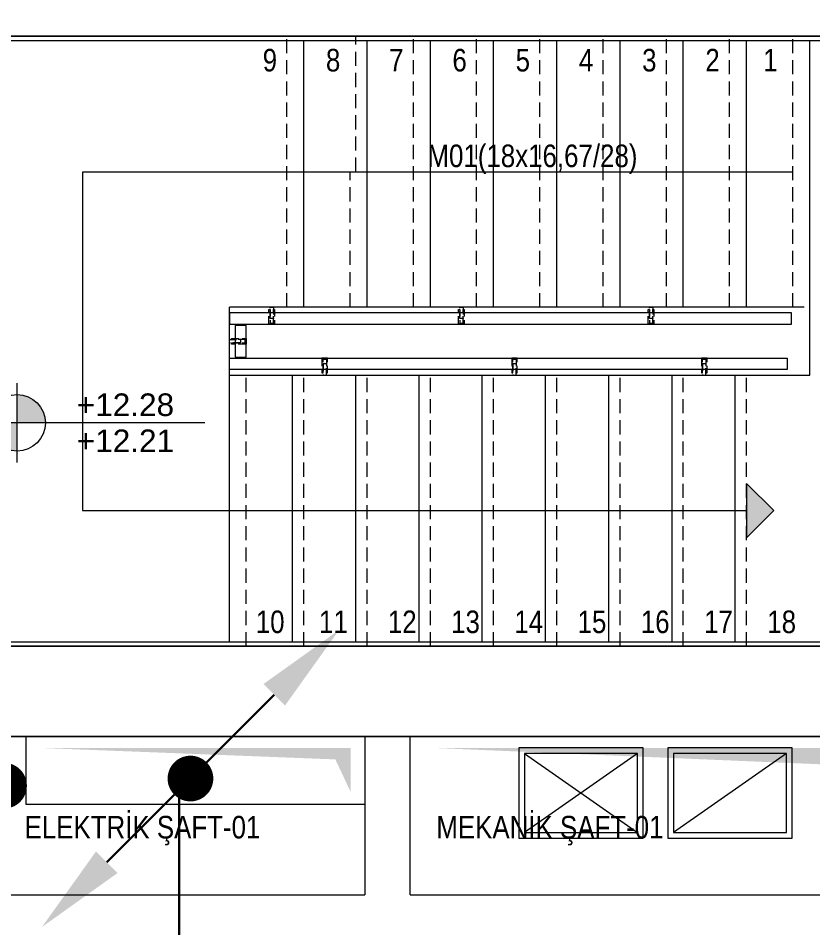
# Model space of a CAD drawing. Extents: x -1073 to 35213, y -1180 to 6950.
# Drawn here: x 16877.3 to 17229.2, y 3457.9 to 3860.5 of the extents above; entities that cross this region are included whole.
import ezdxf
from ezdxf.enums import TextEntityAlignment as Align

# ---------------------------------------------------------------- set-up
doc = ezdxf.new("R2010")
doc.units = 0
doc.header["$LTSCALE"] = 25
doc.linetypes.add('DOT2', pattern=[0.125, 0, -0.125])
doc.linetypes.add('HIDDEN', pattern=[0.375, 0.25, -0.125])
doc.layers.get('0').update_dxf_attribs({"color": 9, "lineweight": 9})
for name, color, linetype, lineweight in [('00', 9, 'Continuous', 9), ('01', 9, 'Continuous', 9), ('06B', 9, 'Continuous', 9), ('06D', 9, 'Continuous', 9), ('09D', 9, 'Continuous', 9), ('14', 9, 'Continuous', 9), ('19', 9, 'Continuous', 9), ('19D', 9, 'DOT2', 9), ('20', 9, 'DOT2', 9), ('21', 9, 'Continuous', 9), ('DATA TAVAN', 160, 'Continuous', 30), ('E-AŞAĞIDAN GELİP YUKARIYA GİDEN HAT', 7, 'Continuous', 30)]:
    doc.layers.add(name, color=color, linetype=linetype, lineweight=lineweight)
doc.styles.add('Arial', font='arial.ttf', dxfattribs={"height": 2.5})
doc.styles.add('MuuM_TEXT-STANDART', font='ARIALN.TTF')

# ---------------------------------------------------------------- blocks, each defined once
blk = doc.blocks.new('0_elevationtarget-p')
h = blk.add_hatch(color=256)
h.paths.add_polyline_path([(2.5, 0, 0.414214), (0, 2.5), (0, 0)])
h.paths.add_polyline_path([(0, 0), (-2.5, 0, 0.414214), (0, -2.5)])
blk.add_line((0, -3.5), (0, 3.5))
blk.add_lwpolyline([(16.605, 0), (-4, 0)])
blk.add_circle((0, 0), 2.5)
at = {"style": 'Arial'}
blk.add_attdef('BITMISKOT', text='', height=2, dxfattribs=at).set_placement((4.5, 0), align=Align.BOTTOM_LEFT)
blk.add_attdef('KABAKOT', text='', height=2, dxfattribs=at).set_placement((4.5, -0.592), align=Align.TOP_LEFT)
blk = doc.blocks.new('p-lama profili')
at = {"layer": '20', "linetype": 'HIDDEN', "ltscale": 0.5}
blk.add_lwpolyline([(0.75, -0.45), (-0.75, -0.45), (-0.75, -6.5), (-1.25, -6.5), (-1.25, -0.45), (-1.25, -0.45), (-1.25, 0), (1.25, 0), (1.25, -0.45), (1.25, -0.45), (1.25, -6.5), (0.75, -6.5), (0.75, -0.45)], dxfattribs=at)
blk.add_lwpolyline([(-0.75, -2.5), (0.75, -2.5), (0.75, -7.5), (-0.75, -7.5)], close=True, dxfattribs=at)

msp = doc.modelspace()

# ---------------------------------------------------------------- hatches: boundary and pattern name
at = {"layer": '19'}
h = msp.add_hatch(color=256, dxfattribs=at)
h.dxf.hatch_style = 1
h.paths.add_polyline_path([(17199.84, 3654.5), (17199.84, 3630.5), (17211.86, 3642.5)])

# ---------------------------------------------------------------- linework, layer by layer
at = {"layer": '00'}
for points in [[(17050.84, 3472.5), (17435.84, 3472.5), (17435.84, 3542.5), (17400.84, 3542.5), (17400.84, 3557.5), (17435.84, 3557.5), (17435.84, 3737.5), (17450.84, 3737.5), (17450.84, 3672.5)], [(16800.84, 3405), (16800.84, 3542.5), (16820.84, 3542.5), (16820.84, 3472.5), (17030.84, 3472.5)], [(17050.84, 3472.5), (17050.84, 3542.5), (17030.84, 3542.5), (17030.84, 3472.5)]]:
    msp.add_lwpolyline(points, dxfattribs=at)
at = {"layer": '01'}
for points in [[(16800.84, 3542.5), (16800.84, 3892.5), (17400.84, 3892.5), (17400.84, 3852.5), (16850.84, 3852.5), (16850.84, 3582.5), (17400.84, 3582.5), (17400.84, 3542.5)], [(17400.84, 3892.5), (16800.84, 3892.5), (16800.84, 3542.5), (17400.84, 3542.5), (17400.84, 3582.5), (16850.84, 3582.5), (16850.84, 3852.5), (17400.84, 3852.5)]]:
    msp.add_lwpolyline(points, close=True, dxfattribs=at)
at = {"layer": '06B'}
msp.add_lwpolyline([(17056.01, 3730), (16970.84, 3730)], dxfattribs=at)
for points in [[(16970.84, 3730), (16970.84, 3725), (17219.69, 3725), (17219.69, 3730)], [(16973.34, 3710.5), (16978.34, 3710.5), (16978.34, 3724.5), (16973.34, 3724.5)], [(16970.84, 3705), (16970.84, 3710), (17217.84, 3710), (17217.84, 3705)]]:
    msp.add_lwpolyline(points, close=True, dxfattribs=at)
at = {"layer": '06D'}
for points in [[(16880.84, 3542.5), (17030.84, 3542.5), (17030.84, 3512.5), (16880.84, 3512.5), (16880.84, 3542.5)], [(17101.53, 3535), (17151.53, 3500)], [(17151.53, 3535), (17101.53, 3500)], [(17217.53, 3535), (17167.53, 3500)]]:
    msp.add_lwpolyline(points, dxfattribs=at)
for points in [[(17099.03, 3497.5), (17154.03, 3497.5), (17154.03, 3537.5), (17099.03, 3537.5)], [(17151.53, 3535), (17101.53, 3535), (17101.53, 3500), (17151.53, 3500)], [(17165.03, 3497.5), (17220.03, 3497.5), (17220.03, 3537.5), (17165.03, 3537.5)], [(17217.53, 3535), (17167.53, 3535), (17167.53, 3500), (17217.53, 3500)]]:
    msp.add_lwpolyline(points, close=True, dxfattribs=at)
at = {"layer": '09D'}
for points in [[(17024.48, 3518.16), (17024.48, 3537.5), (17017.77, 3532.4), (16886.64, 3537.5)], [(17430.84, 3479.05), (17430.84, 3537.5), (17415.84, 3522.5), (17060.84, 3537.5)]]:
    msp.add_solid(points, dxfattribs=at)
at = {"layer": '14'}
msp.add_lwpolyline([(17598.84, 3870.5), (17452.84, 3870.5), (17452.84, 3845.5), (17433.84, 3845.5), (17433.84, 3870.5), (17402.84, 3870.5), (17402.84, 3850.5), (16852.84, 3850.5), (16852.84, 3584.5), (17402.84, 3584.5), (17402.84, 3559.5), (17433.84, 3559.5), (17433.84, 3739.5), (17452.84, 3739.5), (17452.84, 3674.5), (17484.84, 3674.5)], dxfattribs=at)
at = {"layer": '19', "linetype": 'Continuous'}
for points in [[(16970.84, 3702.5), (17227.84, 3702.5), (17227.84, 3850.5)], [(17003.84, 3732.5), (17003.84, 3850.5)], [(17031.84, 3732.5), (17031.84, 3850.5)], [(17059.84, 3732.5), (17059.84, 3850.5)], [(17087.84, 3732.5), (17087.84, 3850.5)], [(17115.84, 3732.5), (17115.84, 3850.5)], [(17143.84, 3732.5), (17143.84, 3850.5)], [(17171.84, 3732.5), (17171.84, 3850.5)], [(17199.84, 3732.5), (17199.84, 3850.5)], [(17225.34, 3732.5), (16970.84, 3732.5)], [(16970.84, 3702.5), (16970.84, 3732.5)], [(16970.84, 3584.5), (16970.84, 3702.5)], [(16998.84, 3584.5), (16998.84, 3702.5)], [(17026.84, 3584.5), (17026.84, 3702.5)], [(17054.84, 3584.5), (17054.84, 3702.5)], [(17082.84, 3584.5), (17082.84, 3702.5)], [(17110.84, 3584.5), (17110.84, 3702.5)], [(17138.84, 3584.5), (17138.84, 3702.5)], [(17166.84, 3584.5), (17166.84, 3702.5)], [(17194.84, 3584.5), (17194.84, 3702.5)]]:
    msp.add_lwpolyline(points, dxfattribs=at)
at = {"layer": '19'}
msp.add_lwpolyline([(17220.34, 3792.35), (16905.84, 3792.35), (16905.84, 3642.5), (17199.84, 3642.5)], dxfattribs=at)
msp.add_lwpolyline([(17199.84, 3654.5), (17199.84, 3630.5), (17211.86, 3642.5)], close=True, dxfattribs=at)
msp.add_lwpolyline([(17199.84, 3654.5), (17199.84, 3630.5), (17211.86, 3642.5)], close=True, dxfattribs=at)
at = {"layer": '19D', "linetype": 'HIDDEN'}
for points in [[(16996.34, 3732.5), (16996.34, 3852.5)], [(17026.84, 3792.5), (17026.84, 3852.5)], [(17052.34, 3732.5), (17052.34, 3852.5)], [(17080.34, 3732.5), (17080.34, 3852.5)], [(17108.34, 3732.5), (17108.34, 3852.5)], [(17136.34, 3732.5), (17136.34, 3852.5)], [(17164.34, 3732.5), (17164.34, 3852.5)], [(17192.34, 3732.5), (17192.34, 3852.5)], [(17220.34, 3732.5), (17220.34, 3852.5)], [(17024.34, 3732.5), (17024.34, 3792.42)], [(16978.34, 3582.5), (16978.34, 3702.5)], [(17003.84, 3582.5), (17003.84, 3702.5)], [(17031.84, 3582.5), (17031.84, 3702.5)], [(17059.84, 3582.5), (17059.84, 3702.5)], [(17087.84, 3582.5), (17087.84, 3702.5)], [(17115.84, 3582.5), (17115.84, 3702.5)], [(17143.84, 3582.5), (17143.84, 3702.5)], [(17171.84, 3582.5), (17171.84, 3702.5)], [(17199.84, 3582.5), (17199.84, 3702.5)]]:
    msp.add_lwpolyline(points, dxfattribs=at)
at = {"layer": 'DATA TAVAN'}
msp.add_line((16948.55, 3324.21), (16948.55, 3523.93), dxfattribs=at)
at = {"layer": 'E-AŞAĞIDAN GELİP YUKARIYA GİDEN HAT', "color": 3, "linetype": 'Continuous'}
for p in [(16990.7, 3560.99), (16916.53, 3486.87)]:
    msp.add_line(p, (16953.61, 3523.93), dxfattribs=at)
at = {"layer": 'E-AŞAĞIDAN GELİP YUKARIYA GİDEN HAT', "color": 4, "linetype": 'Continuous', "const_width": 10.12}
for points in [[(16866, 3520.77, 1), (16876.13, 3520.77, 1)], [(16958.67, 3523.93, 1), (16948.55, 3523.93, 1)]]:
    msp.add_lwpolyline(points, format="xyb", close=True, dxfattribs=at)
at = {"layer": 'E-AŞAĞIDAN GELİP YUKARIYA GİDEN HAT', "color": 3, "linetype": 'Continuous'}
for points in [[(16985.93, 3565.77), (16995.47, 3556.22), (17019.35, 3589.62)], [(16921.3, 3482.09), (16911.76, 3491.64), (16887.88, 3458.24)]]:
    msp.add_solid(points, dxfattribs=at)

# ---------------------------------------------------------------- block references
for p, rotation in [((16989.59, 3725), 180), ((17073.59, 3725), 180), ((17157.59, 3725), 180), ((16978.34, 3717.5), 270)]:
    msp.add_blockref('p-lama profili', p, dxfattribs=dict(rotation=rotation))
at = {"xscale": -1}
for p in [(17013.09, 3710), (17097.09, 3710), (17181.09, 3710)]:
    msp.add_blockref('p-lama profili', p, dxfattribs=at)
at = {"layer": '21', "xscale": 5, "yscale": 5, "zscale": 10}
msp.add_blockref('0_elevationtarget-p', (16876.88, 3681.38), dxfattribs=at).add_auto_attribs({'BITMISKOT': ' +12.28', 'KABAKOT': ' +12.21'})

# ---------------------------------------------------------------- texts
at = {"layer": '21', "style": 'MuuM_TEXT-STANDART'}
for s, p in [('9', (16985.6, 3836.89)), ('8', (17013.6, 3836.89)), ('7', (17041.6, 3836.89)), ('6', (17069.6, 3836.89)), ('5', (17097.6, 3836.89)), ('4', (17125.6, 3836.89)), ('3', (17153.6, 3836.89)), ('2', (17181.6, 3836.89)), ('1', (17207.23, 3836.89)), ('10', (16982.53, 3588.3)), ('11', (17010.53, 3588.3)), ('12', (17041.03, 3588.3)), ('13', (17069.03, 3588.3)), ('14', (17097.03, 3588.3)), ('15', (17125.03, 3588.3)), ('16', (17153.03, 3588.3)), ('17', (17181.03, 3588.3)), ('18', (17209.03, 3588.3)), ('ELEKTRİK ŞAFT-01', (16880.18, 3497.41)), ('MEKANİK ŞAFT-01', (17062.49, 3497.41))]:
    msp.add_text(s, height=10, dxfattribs=at).set_placement(p)
at = {"layer": '21', "color": 250, "insert": (17105.05, 3791.53), "char_height": 10, "attachment_point": 8, "style": 'MuuM_TEXT-STANDART'}
msp.add_mtext('M01(18x16,67/28)', dxfattribs=at)

doc.saveas('drawing.dxf')
